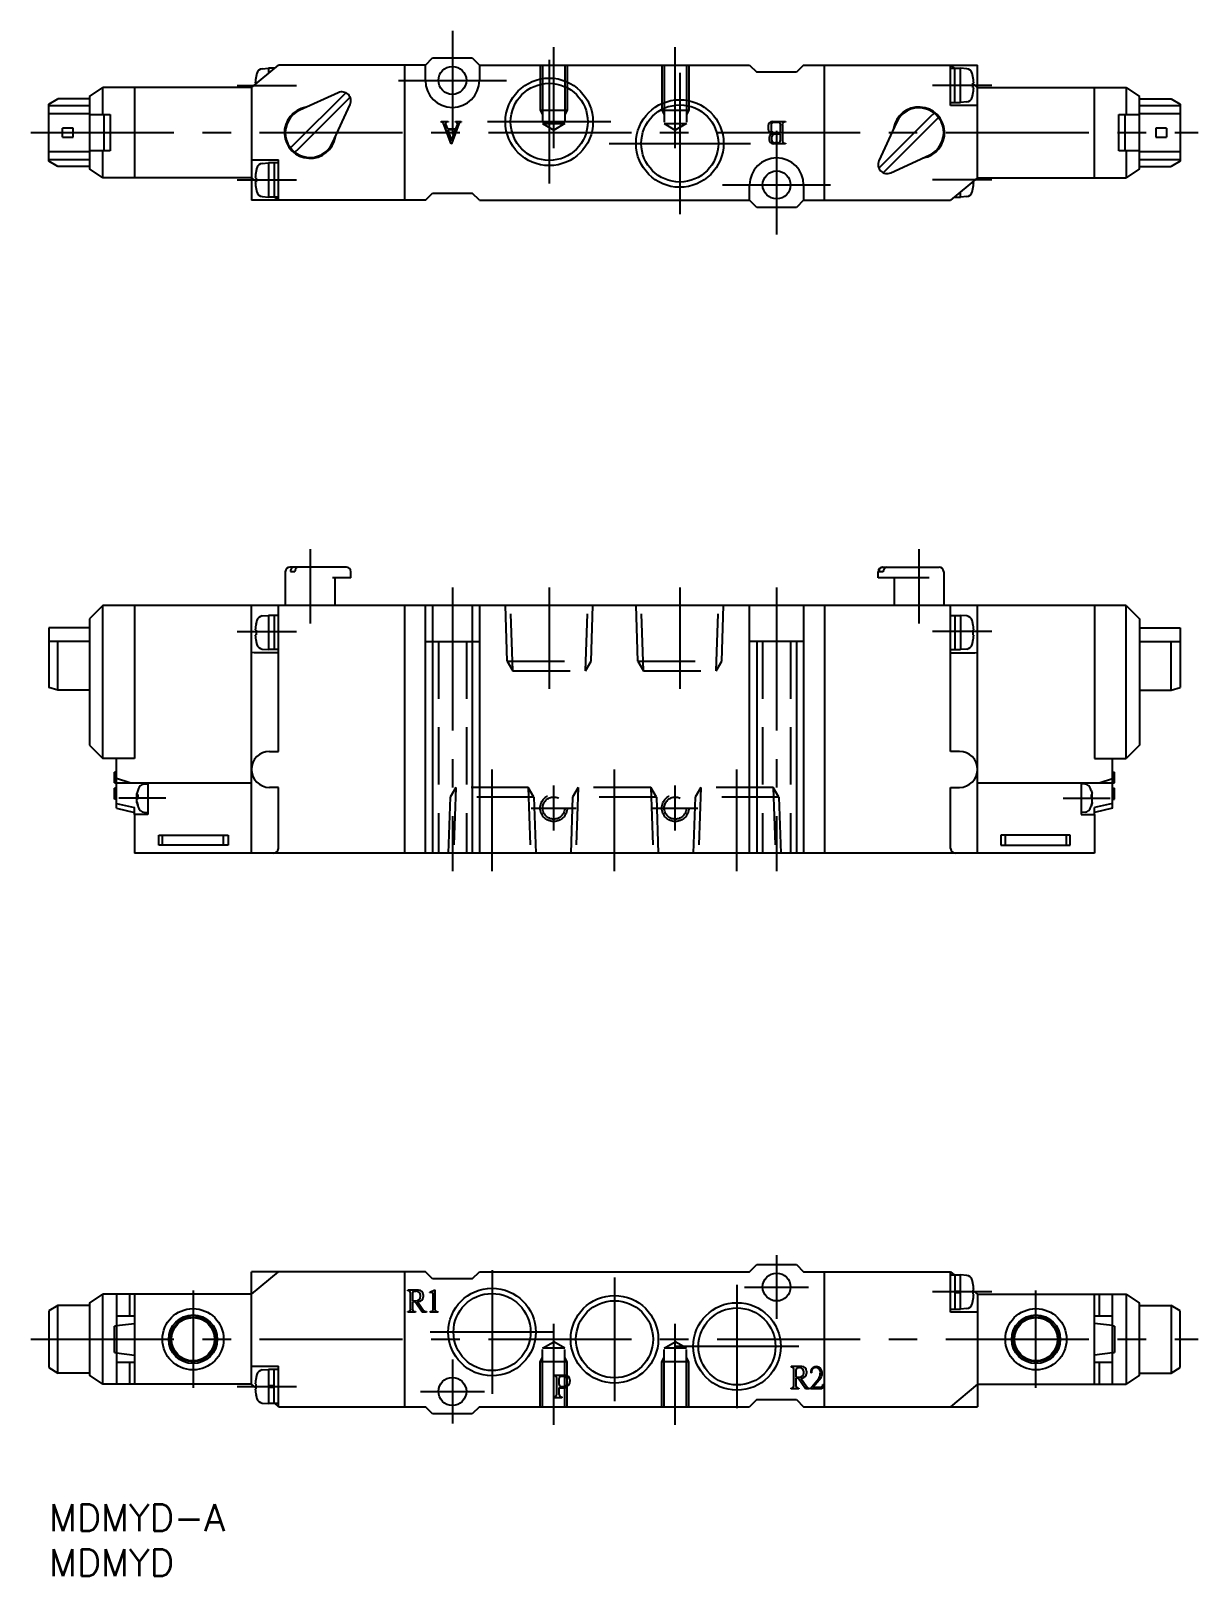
# Model space of a CAD drawing. Extents: x -2 to 128, y -8 to 164.
import ezdxf

# ---------------------------------------------------------------- set-up
doc = ezdxf.new("R2010")
doc.units = 0
doc.header["$LTSCALE"] = 0.5
doc.linetypes.add('CENTER', pattern=[50.8, 31.75, -6.35, 6.35, -6.35])
doc.linetypes.add('DASHED', pattern=[19.05, 12.7, -6.35])
for name, color, linetype in [('MSM_CENTER', 1, 'CENTER'), ('MSM_CONTINUOUS', 7, 'CONTINUOUS'), ('MSM_DASHED', 4, 'DASHED'), ('MSM_NARROW', 5, 'CONTINUOUS'), ('MSM_PART_NUMBER', 7, 'CONTINUOUS')]:
    doc.layers.add(name, color=color, linetype=linetype)
doc.styles.get("Standard").update_dxf_attribs({"font": 'txt.shx', "height": 3, "bigfont": 'bigfont.shx'})

# ---------------------------------------------------------------- blocks, each defined once
blk = doc.blocks.new('*U1')
at = {"layer": 'MSM_PART_NUMBER'}
blk.add_text('MDMYD-A', height=3, dxfattribs=at).set_placement((0, -3))
blk = doc.blocks.new('*U2')
at = {"layer": 'MSM_PART_NUMBER'}
blk.add_text('MDMYD', height=3, dxfattribs=at).set_placement((0, -8))

msp = doc.modelspace()

# ---------------------------------------------------------------- linework, layer by layer
at = {"layer": 'MSM_CENTER'}
for p, q in [((44.8, 163.58), (44.8, 152.08)), ((56.05, 150.57), (56.05, 161.78)), ((69.55, 150.57), (69.55, 161.78)), ((55.55, 160.35), (55.55, 146.63)), ((38.8, 158.08), (50.8, 158.08)), ((70.05, 158.93), (70.05, 143.23)), ((20.91, 157.53), (27.5, 157.53)), ((104.69, 157.53), (98.1, 157.53)), ((62.41, 153.48), (48.69, 153.48)), ((-2, 152.28), (127.6, 152.28)), ((62.2, 151.08), (77.9, 151.08)), ((80.8, 152.48), (80.8, 140.98)), ((20.91, 147.03), (27.5, 147.03)), ((74.8, 146.48), (86.8, 146.48)), ((104.69, 147.03), (98.1, 147.03)), ((29, 106.03), (29, 97.78)), ((96.6, 106.03), (96.6, 97.78)), ((44.8, 101.78), (44.8, 70.28)), ((55.55, 101.78), (55.55, 90.51)), ((70.05, 101.78), (70.05, 90.51)), ((80.8, 101.78), (80.8, 70.28)), ((20.91, 96.9), (27.5, 96.9)), ((104.69, 96.9), (98.1, 96.9)), ((49.2, 70.28), (49.2, 81.55)), ((62.8, 70.28), (62.8, 81.55)), ((76.4, 70.28), (76.4, 81.55)), ((56.05, 74.78), (56.05, 79.78)), ((69.55, 74.78), (69.55, 79.78)), ((13, 78.38), (7.76, 78.38)), ((53.55, 77.28), (58.55, 77.28)), ((67.05, 77.28), (72.05, 77.28)), ((112.6, 78.38), (117.84, 78.38)), ((80.8, 27.65), (80.8, 20.55)), ((49.2, 25.96), (49.2, 12.24)), ((62.8, 25.16), (62.8, 11.44)), ((76.4, 24.36), (76.4, 10.64)), ((77.25, 24.1), (84.35, 24.1)), ((16, 23.7), (16, 12.9)), ((104.69, 23.55), (98.1, 23.55)), ((109.6, 12.9), (109.6, 23.7)), ((56.06, 19.1), (42.34, 19.1)), ((56.05, 8.8), (56.05, 20.01)), ((69.55, 8.8), (69.55, 20.01)), ((-2, 18.3), (127.6, 18.3)), ((83.26, 17.5), (69.54, 17.5)), ((44.8, 16.05), (44.8, 8.95)), ((20.91, 13.05), (27.5, 13.05)), ((41.25, 12.5), (48.35, 12.5))]:
    msp.add_line(p, q, dxfattribs=at)
at = {"layer": 'MSM_CONTINUOUS'}
for p, q in [((22.5, 157.28), (25.5, 159.78)), ((41.8, 159.78), (25.5, 159.78)), ((39.5, 159.78), (39.5, 144.78)), ((41.8, 159.78), (42.6, 160.58)), ((41.8, 158.08), (41.8, 159.78)), ((42.6, 160.58), (47, 160.58)), ((47, 160.58), (47.8, 159.78)), ((47.8, 159.78), (47.8, 158.08)), ((47.8, 159.78), (77.8, 159.78)), ((77.8, 159.78), (78.6, 158.98)), ((83.8, 159.78), (83, 158.98)), ((83.8, 159.78), (103.1, 159.78)), ((86.1, 144.78), (86.1, 159.78)), ((100.1, 159.78), (100.52, 159.43)), ((100.1, 155.28), (100.1, 159.78)), ((103.1, 147.28), (103.1, 159.78)), ((23, 158.5), (23, 158.51)), ((23.69, 159.37), (24.4, 159.43)), ((24.4, 159.43), (24.4, 158.86)), ((25.08, 159.43), (24.4, 159.43)), ((25, 159.43), (25, 159.36)), ((83, 158.98), (78.6, 158.98)), ((100.1, 159.43), (101.2, 159.43)), ((100.6, 155.63), (100.6, 159.43)), ((101.91, 159.37), (101.2, 159.43)), ((101.2, 155.63), (101.2, 159.43)), ((102.6, 158.51), (102.6, 158.5)), ((4.5, 156.28), (6, 157.28)), ((4.5, 156.28), (4.5, 148.28)), ((6, 154.28), (6, 157.28)), ((22.5, 157.28), (6, 157.28)), ((9.5, 157.28), (9.5, 147.28)), ((22.5, 157.28), (22.5, 144.78)), ((23, 157.78), (22.91, 157.78)), ((23, 157.7), (23, 157.78)), ((27.18, 150.96), (32.95, 156.72)), ((32.12, 156.72), (27.86, 154.78)), ((33.45, 156.23), (33.04, 155.82)), ((102.69, 157.78), (102.6, 157.78)), ((102.6, 157.28), (102.6, 157.78)), ((102.6, 157.7), (103.1, 157.28)), ((102.6, 157.28), (102.69, 157.28)), ((102.6, 156.56), (102.6, 156.55)), ((103.1, 157.28), (119.6, 157.28)), ((116.1, 147.28), (116.1, 157.28)), ((119.6, 157.28), (121.1, 156.28)), ((119.6, 157.28), (119.6, 154.28)), ((121.1, 148.28), (121.1, 156.28)), ((0, 155.43), (1, 156.03)), ((0, 149.13), (0, 155.43)), ((0, 155.28), (4.5, 155.28)), ((4.5, 156.03), (1, 156.03)), ((33.04, 155.82), (27.68, 150.46)), ((31.5, 151.14), (33.45, 155.4)), ((97.92, 154.1), (98.28, 154.46)), ((100.1, 155.63), (101.2, 155.63)), ((103.1, 155.28), (100.1, 155.28)), ((101.91, 155.69), (101.2, 155.63)), ((121.1, 156.03), (124.6, 156.03)), ((121.1, 155.28), (125.6, 155.28)), ((124.6, 156.03), (125.6, 155.43)), ((125.6, 155.43), (125.6, 149.13)), ((4.5, 154.38), (0, 154.38)), ((1.5, 151.78), (1.5, 152.78)), ((2.7, 152.78), (1.5, 152.78)), ((2.7, 151.78), (2.7, 152.78)), ((4.5, 154.28), (6.8, 154.28)), ((6.08, 154.28), (6.08, 150.28)), ((6.8, 154.28), (6.8, 150.28)), ((26.3, 152.78), (26.19, 152.78)), ((43.55, 153.53), (44.34, 153.53)), ((43.55, 153.46), (43.55, 153.53)), ((44.67, 151.03), (43.83, 153.28)), ((44.09, 153.16), (44.25, 152.72)), ((44.25, 152.72), (45.19, 152.72)), ((44.34, 153.53), (44.34, 153.46)), ((45.51, 153.27), (44.69, 151.03)), ((45.16, 153.53), (45.77, 153.53)), ((45.16, 153.46), (45.16, 153.53)), ((45.19, 152.72), (45.35, 153.15)), ((45.74, 153.46), (45.77, 153.46)), ((45.77, 153.53), (45.77, 153.46)), ((79.87, 153.03), (79.87, 152.71)), ((80.18, 153.12), (80.18, 152.66)), ((80.37, 153.53), (81.8, 153.53)), ((81.01, 153.42), (80.48, 153.42)), ((81.23, 152.26), (81.23, 153.24)), ((81.44, 153.08), (81.44, 151.42)), ((81.8, 153.53), (81.8, 153.46)), ((94.1, 153.42), (92.15, 149.16)), ((92.56, 148.74), (97.92, 154.1)), ((92.65, 147.83), (98.42, 153.6)), ((98.42, 153.6), (98.78, 153.96)), ((99.3, 152.78), (99.41, 152.78)), ((118.8, 154.28), (121.1, 154.28)), ((118.8, 150.28), (118.8, 154.28)), ((119.52, 150.28), (119.52, 154.28)), ((125.6, 154.38), (121.1, 154.38)), ((124.1, 152.78), (122.9, 152.78)), ((122.9, 152.78), (122.9, 151.78)), ((124.1, 152.78), (124.1, 151.78)), ((1.5, 151.78), (2.7, 151.78)), ((26.3, 151.78), (26.19, 151.78)), ((44.29, 152.6), (44.71, 151.38)), ((45.16, 152.6), (44.29, 152.6)), ((44.69, 151.03), (44.67, 151.03)), ((44.71, 151.38), (45.16, 152.6)), ((79.96, 151.71), (79.96, 151.53)), ((80.23, 151.71), (80.23, 151.54)), ((80.37, 152.21), (80.52, 152.21)), ((81.8, 151.03), (80.46, 151.03)), ((81.23, 152.26), (80.58, 152.26)), ((81.23, 152.12), (80.63, 152.11)), ((80.93, 151.14), (80.63, 151.14)), ((81.23, 151.44), (81.23, 152.12)), ((81.8, 151.1), (81.8, 151.03)), ((99.3, 151.78), (99.41, 151.78)), ((122.9, 151.78), (124.1, 151.78)), ((0, 150.18), (4.5, 150.18)), ((4.5, 149.28), (0, 149.28)), ((6.8, 150.28), (4.5, 150.28)), ((6, 147.28), (6, 150.28)), ((22.5, 149.28), (25.5, 149.28)), ((25.5, 144.78), (25.5, 149.28)), ((27.18, 150.96), (26.82, 150.6)), ((27.68, 150.46), (27.32, 150.1)), ((93.48, 147.83), (97.74, 149.78)), ((121.1, 150.28), (118.8, 150.28)), ((119.6, 150.28), (119.6, 147.28)), ((121.1, 150.18), (125.6, 150.18)), ((125.6, 149.28), (121.1, 149.28)), ((1, 148.53), (0, 149.13)), ((4.5, 148.53), (1, 148.53)), ((6, 147.28), (4.5, 148.28)), ((23, 148), (23, 148.01)), ((23.69, 148.87), (24.4, 148.93)), ((24.4, 148.93), (24.4, 145.13)), ((25.5, 148.93), (24.4, 148.93)), ((25, 148.93), (25, 145.13)), ((92.15, 148.33), (92.56, 148.74)), ((121.1, 148.28), (119.6, 147.28)), ((121.1, 148.53), (124.6, 148.53)), ((125.6, 149.13), (124.6, 148.53)), ((22.5, 147.28), (6, 147.28)), ((22.8, 147.03), (22.5, 147.28)), ((23, 146.86), (22.8, 147.03)), ((23, 147.28), (22.91, 147.28)), ((22.91, 146.78), (23, 146.78)), ((23, 147.28), (23, 146.78)), ((23, 146.05), (23, 146.06)), ((77.8, 144.78), (77.8, 146.48)), ((83.8, 146.48), (83.8, 144.78)), ((103.1, 147.28), (100.1, 144.78)), ((102.6, 146.86), (102.6, 146.78)), ((102.6, 146.78), (102.69, 146.78)), ((102.6, 146.06), (102.6, 146.05)), ((103.1, 147.28), (119.6, 147.28)), ((41.8, 144.78), (22.5, 144.78)), ((23.69, 145.19), (24.4, 145.13)), ((25.5, 145.13), (24.4, 145.13)), ((25.5, 144.78), (25.08, 145.13)), ((41.8, 144.78), (42.6, 145.58)), ((42.6, 145.58), (47, 145.58)), ((47.8, 144.78), (47, 145.58)), ((47.8, 144.78), (77.8, 144.78)), ((78.6, 143.98), (77.8, 144.78)), ((83.8, 144.78), (83, 143.98)), ((83.8, 144.78), (100.1, 144.78)), ((100.52, 145.13), (101.2, 145.13)), ((100.6, 145.13), (100.6, 145.2)), ((101.2, 145.13), (101.2, 145.7)), ((101.91, 145.19), (101.2, 145.13)), ((83, 143.98), (78.6, 143.98)), ((26.25, 103.53), (26.25, 99.78)), ((33.04, 104.03), (26.75, 104.03)), ((27.32, 103.53), (26.82, 103.53)), ((33.54, 102.83), (33.54, 103.53)), ((92.06, 102.83), (92.06, 103.53)), ((92.65, 103.53), (92.15, 103.53)), ((92.56, 104.03), (98.85, 104.03)), ((99.35, 103.53), (99.35, 99.78)), ((33.54, 102.83), (31.5, 102.83)), ((31.75, 102.83), (31.75, 99.78)), ((97.74, 102.83), (92.06, 102.83)), ((93.85, 102.83), (93.85, 99.78)), ((6, 99.78), (4.5, 98.28)), ((6, 82.78), (6, 99.78)), ((119.6, 99.78), (6, 99.78)), ((9.5, 99.78), (9.5, 82.78)), ((22.5, 72.28), (22.5, 99.78)), ((25.5, 83.58), (25.5, 99.78)), ((39.5, 99.78), (39.5, 72.28)), ((41.8, 72.28), (41.8, 99.78)), ((42.6, 99.78), (42.6, 72.28)), ((47, 99.78), (47, 72.28)), ((47.8, 99.78), (47.8, 72.28)), ((77.8, 72.28), (77.8, 99.78)), ((83.8, 99.78), (83.8, 72.28)), ((86.1, 99.78), (86.1, 72.28)), ((100.1, 83.58), (100.1, 99.78)), ((103.1, 72.28), (103.1, 99.78)), ((116.1, 99.78), (116.1, 82.78)), ((119.6, 82.78), (119.6, 99.78)), ((119.6, 99.78), (121.1, 98.28)), ((4.5, 98.28), (4.5, 84.28)), ((23.69, 98.62), (24.4, 98.68)), ((24.4, 98.68), (24.4, 94.88)), ((25.5, 98.68), (24.4, 98.68)), ((25, 98.68), (25, 94.88)), ((100.1, 98.68), (101.2, 98.68)), ((100.6, 98.68), (100.6, 94.88)), ((101.91, 98.62), (101.2, 98.68)), ((101.2, 98.68), (101.2, 94.88)), ((121.1, 98.28), (121.1, 84.28)), ((0, 97.28), (0, 90.68)), ((4.5, 97.28), (0, 97.28)), ((23, 97.03), (22.91, 97.03)), ((22.91, 96.53), (23, 96.53)), ((23, 97.75), (23, 97.76)), ((23, 97.03), (23, 96.53)), ((102.6, 97.75), (102.6, 97.76)), ((102.6, 97.03), (102.69, 97.03)), ((102.6, 97.03), (102.6, 96.53)), ((102.69, 96.53), (102.6, 96.53)), ((121.1, 97.28), (125.6, 97.28)), ((125.6, 97.28), (125.6, 90.68)), ((4.5, 95.78), (0, 95.78)), ((1, 90.38), (1, 95.78)), ((22.8, 94.53), (22.5, 94.54)), ((25.5, 94.53), (22.8, 94.53)), ((23, 95.8), (23, 95.81)), ((23.69, 94.94), (24.4, 94.88)), ((25.5, 94.88), (24.4, 94.88)), ((83.8, 95.78), (77.8, 95.78)), ((78.6, 95.78), (78.6, 72.28)), ((83, 95.78), (83, 72.28)), ((100.1, 94.88), (101.2, 94.88)), ((100.1, 94.53), (102.8, 94.53)), ((101.91, 94.94), (101.2, 94.88)), ((102.6, 95.8), (102.6, 95.81)), ((102.8, 94.53), (103.1, 94.54)), ((121.1, 95.78), (125.6, 95.78)), ((124.6, 90.38), (124.6, 95.78)), ((1, 90.38), (0, 90.68)), ((4.5, 90.38), (1, 90.38)), ((121.1, 90.38), (124.6, 90.38)), ((124.6, 90.38), (125.6, 90.68)), ((4.5, 84.28), (6, 82.78)), ((121.1, 84.28), (119.6, 82.78)), ((9.5, 82.78), (6, 82.78)), ((7.5, 77.8), (7.5, 82.78)), ((24.5, 83.58), (25.5, 83.58)), ((101.1, 83.58), (100.1, 83.58)), ((116.1, 82.78), (119.6, 82.78)), ((118.1, 77.8), (118.1, 82.78)), ((7.5, 81.28), (7.3, 81.28)), ((7.3, 80.08), (7.3, 81.28)), ((118.1, 81.28), (118.3, 81.28)), ((118.3, 80.08), (118.3, 81.28)), ((7.3, 80.08), (22.5, 80.08)), ((7.5, 79.48), (7.3, 79.48)), ((7.3, 78.28), (7.3, 79.48)), ((9, 80.08), (7.5, 80.58)), ((9.86, 79.25), (9.76, 78.9)), ((10.53, 79.94), (11, 79.98)), ((11, 80.08), (11, 76.56)), ((25.5, 79.58), (24.5, 79.58)), ((25.5, 72.78), (25.5, 79.58)), ((100.1, 72.78), (100.1, 79.58)), ((100.1, 79.58), (101.1, 79.58)), ((103.1, 80.08), (118.3, 80.08)), ((114.6, 80.08), (114.6, 76.56)), ((115.07, 79.94), (114.6, 79.98)), ((115.74, 79.25), (115.84, 78.9)), ((116.6, 80.08), (118.1, 80.58)), ((118.1, 79.48), (118.3, 79.48)), ((118.3, 78.28), (118.3, 79.48)), ((7.5, 78.28), (7.3, 78.28)), ((7.5, 77.28), (7.5, 77.8)), ((7.5, 77.79), (9.5, 77.34)), ((7.5, 77.28), (9.5, 76.78)), ((9.5, 76.56), (9.5, 77.34)), ((9.76, 78.71), (9.76, 78.9)), ((9.86, 78.8), (9.76, 78.71)), ((9.76, 78.71), (9.86, 78.7)), ((9.76, 78.48), (9.76, 78.71)), ((9.76, 78.48), (9.86, 78.49)), ((9.76, 78.48), (9.86, 78.39)), ((9.86, 78.36), (9.76, 78.28)), ((9.86, 78.36), (9.76, 78.28)), ((9.76, 77.96), (9.76, 78.28)), ((9.76, 77.85), (9.76, 77.96)), ((9.76, 77.96), (9.86, 77.61)), ((9.76, 77.85), (9.78, 77.87)), ((9.76, 77.85), (9.86, 77.51)), ((9.86, 78.8), (9.86, 78.36)), ((9.86, 77.61), (9.86, 77.51)), ((115.74, 78.8), (115.74, 78.36)), ((115.74, 78.8), (115.84, 78.71)), ((115.84, 78.71), (115.74, 78.7)), ((115.84, 78.48), (115.74, 78.49)), ((115.84, 78.48), (115.74, 78.39)), ((115.74, 78.36), (115.84, 78.28)), ((115.74, 78.36), (115.84, 78.28)), ((115.84, 77.96), (115.74, 77.61)), ((115.84, 77.85), (115.74, 77.51)), ((115.74, 77.61), (115.74, 77.51)), ((115.84, 77.85), (115.82, 77.87)), ((115.84, 78.71), (115.84, 78.9)), ((115.84, 78.48), (115.84, 78.71)), ((115.84, 77.96), (115.84, 78.28)), ((115.84, 77.85), (115.84, 77.96)), ((118.1, 77.79), (116.1, 77.34)), ((116.1, 76.56), (116.1, 77.34)), ((118.1, 77.28), (116.1, 76.78)), ((118.1, 78.28), (118.3, 78.28)), ((118.1, 77.28), (118.1, 77.8)), ((11, 76.56), (9.5, 76.56)), ((9.5, 76.56), (9.5, 72.28)), ((10.53, 76.82), (11, 76.78)), ((115.07, 76.82), (114.6, 76.78)), ((114.6, 76.56), (116.1, 76.56)), ((116.1, 76.56), (116.1, 72.28)), ((12.2, 73.18), (12.2, 74.28)), ((12.2, 74.28), (19.9, 74.28)), ((12.6, 73.18), (12.6, 74.28)), ((19.4, 73.18), (19.4, 74.28)), ((19.9, 74.28), (19.9, 73.18)), ((105.7, 74.28), (105.7, 73.18)), ((113.4, 74.28), (105.7, 74.28)), ((106.2, 73.18), (106.2, 74.28)), ((113, 73.18), (113, 74.28)), ((113.4, 73.18), (113.4, 74.28)), ((116.1, 72.28), (9.5, 72.28)), ((19.9, 73.18), (12.2, 73.18)), ((105.7, 73.18), (113.4, 73.18)), ((22.5, 23.3), (25.5, 25.8)), ((41.8, 25.8), (22.5, 25.8)), ((22.5, 13.3), (22.5, 25.8)), ((39.5, 25.8), (39.5, 10.8)), ((42.6, 25), (41.8, 25.8)), ((47, 25), (47.8, 25.8)), ((47.8, 25.8), (77.8, 25.8)), ((77.8, 25.8), (78.6, 26.6)), ((78.6, 26.6), (83, 26.6)), ((83, 26.6), (83.8, 25.8)), ((83.8, 25.8), (100.1, 25.8)), ((86.1, 10.8), (86.1, 25.8)), ((100.1, 21.3), (100.1, 25.8)), ((100.1, 25.8), (100.52, 25.45)), ((47, 25), (42.6, 25)), ((100.1, 25.45), (101.2, 25.45)), ((100.6, 25.45), (100.6, 21.65)), ((101.91, 25.39), (101.2, 25.45)), ((101.2, 21.65), (101.2, 25.45)), ((102.6, 24.53), (102.6, 24.52)), ((4.5, 22.3), (6, 23.3)), ((22.5, 23.3), (6, 23.3)), ((6, 13.3), (6, 23.3)), ((7.5, 23.3), (7.5, 13.3)), ((9, 20.9), (9, 23.3)), ((9.5, 23.3), (9.5, 13.3)), ((39.84, 23.69), (39.84, 23.76)), ((41.05, 23.76), (39.84, 23.76)), ((40.16, 21.68), (40.16, 23.47)), ((40.37, 23.44), (40.37, 22.57)), ((40.37, 22.57), (40.77, 22.57)), ((40.65, 22.47), (40.37, 22.45)), ((40.37, 22.45), (40.37, 21.61)), ((40.57, 23.64), (40.77, 23.64)), ((41.45, 21.3), (40.65, 22.47)), ((41.07, 22.49), (40.93, 22.48)), ((40.93, 22.48), (41.59, 21.5)), ((41.27, 23.07), (41.27, 23.14)), ((41.55, 23.26), (41.55, 22.99)), ((42.29, 23.53), (42.85, 23.8)), ((42.29, 23.48), (42.53, 23.54)), ((42.29, 23.48), (42.29, 23.53)), ((42.67, 21.69), (42.67, 23.35)), ((42.85, 23.8), (42.85, 21.62)), ((100.6, 23.65), (101.2, 23.65)), ((101.2, 23.45), (100.6, 23.45)), ((102.69, 23.8), (102.6, 23.8)), ((102.6, 23.8), (102.6, 23.3)), ((102.6, 23.72), (103.1, 23.3)), ((102.6, 23.3), (102.69, 23.3)), ((102.6, 22.58), (102.6, 22.57)), ((103.1, 23.3), (103.1, 10.8)), ((103.1, 23.3), (119.6, 23.3)), ((116.1, 13.3), (116.1, 23.3)), ((116.6, 23.3), (116.6, 20.9)), ((118.1, 13.3), (118.1, 23.3)), ((119.6, 23.3), (119.6, 13.3)), ((119.6, 23.3), (121.1, 22.3)), ((1, 22.05), (0, 21.45)), ((0, 21.45), (0, 15.15)), ((4.5, 22.05), (1, 22.05)), ((1, 14.55), (1, 22.05)), ((4.5, 22.3), (4.5, 14.3)), ((7.5, 20.9), (9.5, 20.9)), ((39.84, 21.3), (39.84, 21.37)), ((40.71, 21.3), (39.84, 21.3)), ((40.71, 21.37), (40.71, 21.3)), ((41.91, 21.3), (41.45, 21.3)), ((41.91, 21.37), (41.91, 21.3)), ((42.32, 21.3), (42.32, 21.37)), ((43.2, 21.3), (42.32, 21.3)), ((43.2, 21.37), (43.2, 21.3)), ((100.1, 21.65), (101.2, 21.65)), ((103.1, 21.3), (100.1, 21.3)), ((101.91, 21.71), (101.2, 21.65)), ((116.1, 20.9), (118.1, 20.9)), ((121.1, 14.3), (121.1, 22.3)), ((121.1, 22.05), (124.6, 22.05)), ((124.6, 22.05), (124.6, 14.55)), ((125.6, 21.45), (124.6, 22.05)), ((125.6, 15.15), (125.6, 21.45)), ((7.5, 19.77), (7.3, 19.77)), ((7.3, 16.83), (7.3, 19.77)), ((7.5, 19.82), (9.5, 20.05)), ((118.1, 19.82), (116.1, 20.05)), ((118.3, 19.77), (118.1, 19.77)), ((118.3, 19.77), (118.3, 16.83)), ((7.3, 16.83), (7.5, 16.83)), ((7.5, 16.78), (9.5, 16.55)), ((9.5, 15.7), (7.5, 15.7)), ((9, 13.3), (9, 15.7)), ((118.1, 16.78), (116.1, 16.55)), ((118.1, 15.7), (116.1, 15.7)), ((116.6, 15.7), (116.6, 13.3)), ((118.1, 16.83), (118.3, 16.83)), ((0, 15.15), (1, 14.55)), ((4.5, 14.55), (1, 14.55)), ((6, 13.3), (4.5, 14.3)), ((22.5, 15.3), (25.5, 15.3)), ((23, 14.02), (23, 14.03)), ((23.69, 14.89), (24.4, 14.95)), ((24.4, 14.95), (24.4, 11.15)), ((25.5, 14.95), (24.4, 14.95)), ((25, 11.15), (25, 14.95)), ((25.5, 10.8), (25.5, 15.3)), ((56.08, 14.3), (57.34, 14.3)), ((56.08, 14.23), (56.08, 14.3)), ((56.4, 12.29), (56.4, 13.88)), ((56.62, 13.88), (56.62, 13.34)), ((57.16, 14.18), (56.92, 14.18)), ((57.56, 13.44), (57.56, 13.78)), ((57.84, 13.8), (57.84, 13.61)), ((82.4, 15.2), (82.4, 15.27)), ((83.61, 15.27), (82.4, 15.27)), ((82.72, 13.14), (82.72, 14.98)), ((82.93, 14.85), (82.93, 14.08)), ((82.93, 14.08), (83.33, 14.08)), ((83.21, 13.97), (82.93, 13.96)), ((82.93, 13.96), (82.93, 13.11)), ((84, 12.81), (83.21, 13.97)), ((83.23, 15.15), (83.33, 15.15)), ((83.49, 13.99), (84.15, 13.01)), ((83.63, 13.99), (83.49, 13.99)), ((83.83, 14.58), (83.83, 14.65)), ((84.11, 14.77), (84.11, 14.49)), ((84.58, 12.82), (85.46, 13.89)), ((84.66, 14.57), (84.59, 14.58)), ((85.73, 14.03), (84.87, 12.98)), ((121.1, 14.3), (119.6, 13.3)), ((121.1, 14.55), (124.6, 14.55)), ((124.6, 14.55), (125.6, 15.15)), ((22.5, 13.3), (6, 13.3)), ((23, 12.88), (22.5, 13.3)), ((23, 13.3), (22.91, 13.3)), ((22.91, 12.8), (23, 12.8)), ((23, 12.8), (23, 13.3)), ((23, 12.07), (23, 12.08)), ((24.4, 13.15), (25, 13.15)), ((25, 12.95), (24.4, 12.95)), ((56.62, 12.92), (56.62, 12.24)), ((56.62, 12.92), (57.13, 12.91)), ((56.92, 13.04), (57.16, 13.04)), ((82.4, 12.81), (82.4, 12.87)), ((83.27, 12.81), (82.4, 12.81)), ((83.27, 12.87), (83.27, 12.81)), ((84.47, 12.81), (84, 12.81)), ((84.47, 12.87), (84.47, 12.81)), ((84.58, 12.8), (84.58, 12.82)), ((85.83, 12.8), (84.58, 12.8)), ((84.87, 12.98), (85.62, 12.98)), ((86.01, 13.29), (85.83, 12.8)), ((85.94, 13.29), (86.01, 13.29)), ((103.1, 13.3), (100.1, 10.8)), ((103.1, 13.3), (119.6, 13.3)), ((23.69, 11.21), (24.4, 11.15)), ((25.5, 11.15), (24.4, 11.15)), ((25.5, 10.8), (25.08, 11.15)), ((25.5, 10.8), (41.8, 10.8)), ((42.6, 10), (41.8, 10.8)), ((47.8, 10.8), (47, 10)), ((47.8, 10.8), (77.8, 10.8)), ((56.08, 11.8), (56.08, 11.87)), ((56.97, 11.8), (56.08, 11.8)), ((56.97, 11.87), (56.97, 11.8)), ((78.6, 11.6), (77.8, 10.8)), ((78.6, 11.6), (83, 11.6)), ((83, 11.6), (83.8, 10.8)), ((83.8, 10.8), (103.1, 10.8)), ((47, 10), (42.6, 10))]:
    msp.add_line(p, q, dxfattribs=at)
for centre, radius in [((44.8, 158.08), 1.55), ((55.55, 153.48), 4.28), ((70.05, 151.08), 4.28), ((80.8, 146.48), 1.55), ((80.8, 24.1), 1.55), ((49.2, 19.1), 4.28), ((62.8, 18.3), 4.28), ((16, 18.3), 3.4), ((16, 18.3), 2.7), ((16, 18.3), 2.5), ((16, 18.3), 2.4), ((76.4, 17.5), 4.28), ((109.6, 18.3), 3.4), ((109.6, 18.3), 2.7), ((109.6, 18.3), 2.5), ((109.6, 18.3), 2.4), ((44.8, 12.5), 1.55)]:
    msp.add_circle(centre, radius, dxfattribs=at)
for centre, radius, start, end in [((27.9, 157.53), 4.99, 168.7781, 177.1016), ((27.9, 157.53), 5, 164.6149, 168.738), ((23.75, 158.67), 0.7, 95, 164.6149), ((44.8, 158.08), 3, 180, 0), ((101.85, 158.67), 0.7, 15.3851, 85), ((97.7, 157.53), 5, 11.262, 15.3851), ((97.7, 157.53), 4.99, 2.8984, 11.2219), ((32.54, 155.81), 1, 335.4873, 114.5127), ((101.85, 156.39), 0.7, 275, 344.6149), ((97.7, 157.53), 5, 344.6149, 348.738), ((97.7, 157.53), 4.99, 348.7781, 357.1016), ((29, 152.28), 2.85, 99.2899, 350.7101), ((29, 152.28), 2.75, 114.5127, 335.4873), ((96.6, 152.28), 2.85, 279.2899, 170.7101), ((96.6, 152.28), 2.75, 294.5127, 155.4873), ((43.41, 152.95), 0.533, 39.0811, 75.282), ((44.24, 153.29), 0.2, 60.8036, 221.4854), ((45.16, 153.25), 0.218, 333.7581, 89.5928), ((45.79, 153.16), 0.3, 100.8916, 159.7993), ((80.37, 153.03), 0.5, 90, 180), ((80.37, 152.71), 0.5, 180, 270), ((80.48, 153.12), 0.3, 90, 180), ((81.03, 153.22), 0.195, 4.039, 96.0231), ((81.74, 153.16), 0.311, 78.4413, 194.1745), ((80.46, 151.71), 0.5, 90, 180), ((80.46, 151.53), 0.5, 180, 270), ((80.58, 152.66), 0.4, 180, 270), ((80.63, 151.71), 0.4, 90.507, 180), ((80.63, 151.54), 0.4, 180, 270), ((80.93, 151.44), 0.3, 270, 0), ((81.75, 151.4), 0.311, 176.4208, 279.7825), ((80.8, 146.48), 3, 0, 180), ((27.9, 147.03), 4.99, 168.7781, 177.1016), ((27.9, 147.03), 5, 164.6149, 168.738), ((23.75, 148.17), 0.7, 95, 164.6149), ((93.06, 148.74), 1, 155.4873, 294.5127), ((27.9, 147.03), 4.99, 182.8984, 191.2219), ((27.9, 147.03), 5, 191.262, 195.3851), ((97.7, 147.03), 5, 344.6149, 348.738), ((97.7, 147.03), 4.99, 348.7781, 357.1016), ((23.75, 145.89), 0.7, 195.3851, 265), ((101.85, 145.89), 0.7, 275, 344.6149), ((26.75, 103.53), 0.5, 90, 180), ((27.27, 103.59), 0.454, 102.1556, 187.0725), ((27.78, 103.58), 0.464, 105.7521, 186.6045), ((33.04, 103.53), 0.5, 0, 90), ((92.56, 103.53), 0.5, 90, 180), ((92.6, 103.58), 0.447, 94.3079, 187.0064), ((93.09, 103.58), 0.447, 94.3043, 187.0066), ((98.85, 103.53), 0.5, 0, 90), ((27.9, 96.78), 5, 164.6149, 168.738), ((23.75, 97.92), 0.7, 95, 164.6149), ((101.85, 97.92), 0.7, 15.3851, 85), ((97.7, 96.78), 5, 11.262, 15.3851), ((27.9, 96.78), 4.99, 168.7781, 177.1016), ((27.9, 96.78), 4.99, 182.8984, 191.2219), ((97.7, 96.78), 4.99, 2.8984, 11.2219), ((97.7, 96.78), 4.99, 348.7781, 357.1016), ((27.9, 96.78), 5, 191.262, 195.3851), ((23.75, 95.64), 0.7, 195.3851, 265), ((101.85, 95.64), 0.7, 275, 344.6149), ((97.7, 96.78), 5, 344.6149, 348.738), ((24.5, 81.58), 2, 90, 270), ((101.1, 81.58), 2, 270, 90), ((12.2, 78.38), 2.5, 150.3135, 159.6536), ((10.58, 79.3), 0.64, 95, 150.3135), ((115.02, 79.3), 0.64, 29.6865, 85), ((113.4, 78.38), 2.5, 20.3464, 29.6865), ((12.2, 78.38), 2.5, 200.3464, 209.6865), ((113.4, 78.38), 2.5, 330.3135, 339.6536), ((10.58, 77.46), 0.64, 209.6865, 265), ((115.02, 77.46), 0.64, 275, 330.3135), ((24.94, 72.84), 0.56, 265.6059, 354.0052), ((100.66, 72.84), 0.56, 185.9948, 274.3941), ((101.85, 24.69), 0.7, 15.3851, 85), ((97.7, 23.55), 5, 11.262, 15.3851), ((97.7, 23.55), 4.99, 2.8984, 11.2219), ((39.88, 23.4), 0.291, 13.4466, 97.4683), ((40.57, 23.44), 0.2, 90, 180), ((40.77, 23.14), 0.5, 0, 90), ((40.77, 23.07), 0.5, 270, 0), ((41.05, 23.26), 0.5, 0, 90), ((41.05, 22.99), 0.5, 272.7263, 0), ((42.48, 23.36), 0.186, 356.7303, 74.7245), ((97.7, 23.55), 5, 344.6149, 348.738), ((97.7, 23.55), 4.99, 348.7781, 357.1016), ((39.88, 21.65), 0.289, 263.4865, 4.7379), ((40.67, 21.66), 0.299, 190.7577, 278.423), ((41.86, 21.69), 0.324, 215.1023, 278.7951), ((42.39, 21.64), 0.28, 255.9039, 10.0669), ((43.11, 21.61), 0.257, 176.271, 290.6976), ((101.85, 22.41), 0.7, 275, 344.6149), ((27.9, 13.05), 4.99, 168.7781, 177.1016), ((27.9, 13.05), 5, 164.6149, 168.738), ((23.75, 14.19), 0.7, 95, 164.6149), ((56.13, 13.96), 0.281, 344.1421, 100.6789), ((56.92, 13.88), 0.3, 90, 180), ((57.16, 13.78), 0.4, 0, 90), ((57.34, 13.8), 0.5, 360, 90), ((82.44, 14.91), 0.291, 13.4466, 97.4683), ((83.23, 14.85), 0.3, 90, 180), ((83.33, 14.65), 0.5, 0, 90), ((83.33, 14.58), 0.5, 270, 0), ((83.61, 14.77), 0.5, 0, 90), ((83.61, 14.49), 0.5, 272.7263, 0), ((85.22, 14.63), 0.634, 0, 184.1928), ((85.16, 14.64), 0.506, 344.799, 187.8802), ((84.27, 14.58), 1.38, 329.7423, 356.9824), ((84.9, 14.52), 0.962, 329.5707, 6.6535), ((27.9, 13.05), 4.99, 182.8984, 191.2219), ((27.9, 13.05), 5, 191.262, 195.3851), ((55.98, 12.28), 0.424, 283.8504, 1.6799), ((56.92, 13.34), 0.3, 180, 270), ((57.03, 12.28), 0.414, 184.5785, 262.2392), ((57.14, 13.61), 0.7, 268.888, 0), ((57.16, 13.44), 0.4, 270, 0), ((82.43, 13.16), 0.289, 263.4525, 355.8546), ((83.23, 13.17), 0.299, 190.9305, 278.3936), ((84.39, 13.14), 0.276, 208.6728, 285.2246), ((85.65, 13.27), 0.291, 263.7269, 2.6172), ((23.75, 11.91), 0.7, 195.3851, 265)]:
    msp.add_arc(centre, radius, start, end, dxfattribs=at)
at = {"layer": 'MSM_DASHED'}
for p, q in [((54.55, 159.78), (54.55, 154.78)), ((54.82, 159.78), (54.82, 153.28)), ((57.28, 159.78), (57.28, 153.28)), ((57.55, 159.78), (57.55, 154.78)), ((68.05, 159.78), (68.05, 154.78)), ((68.32, 159.78), (68.32, 153.28)), ((70.78, 159.78), (70.78, 153.28)), ((71.05, 159.78), (71.05, 154.78)), ((54.55, 154.78), (54.82, 154.31)), ((54.55, 154.78), (57.55, 154.78)), ((57.55, 154.78), (57.28, 154.31)), ((68.05, 154.78), (68.32, 154.31)), ((68.05, 154.78), (71.05, 154.78)), ((71.05, 154.78), (70.78, 154.31)), ((54.82, 153.28), (57.28, 153.28)), ((54.82, 153.28), (56.05, 152.57)), ((57.28, 153.28), (56.05, 152.57)), ((68.32, 153.28), (70.78, 153.28)), ((68.32, 153.28), (69.55, 152.57)), ((70.78, 153.28), (69.55, 152.57)), ((50.9, 93.58), (50.69, 99.78)), ((51.52, 92.51), (51.27, 99.78)), ((59.58, 92.51), (59.83, 99.78)), ((60.2, 93.58), (60.41, 99.78)), ((65.4, 93.58), (65.19, 99.78)), ((66.02, 92.51), (65.77, 99.78)), ((74.08, 92.51), (74.33, 99.78)), ((74.7, 93.58), (74.91, 99.78)), ((41.8, 95.78), (47.8, 95.78)), ((43.25, 95.78), (43.25, 72.28)), ((46.35, 95.78), (46.35, 72.28)), ((79.25, 95.78), (79.25, 72.28)), ((82.35, 95.78), (82.35, 72.28)), ((50.9, 93.58), (51.52, 92.51)), ((50.9, 93.58), (60.2, 93.58)), ((59.58, 92.51), (60.2, 93.58)), ((65.4, 93.58), (66.02, 92.51)), ((65.4, 93.58), (74.7, 93.58)), ((74.08, 92.51), (74.7, 93.58)), ((51.52, 92.51), (59.58, 92.51)), ((66.02, 92.51), (74.08, 92.51)), ((45.17, 79.55), (44.55, 78.48)), ((45.17, 79.55), (44.92, 72.28)), ((53.23, 79.55), (45.17, 79.55)), ((53.23, 79.55), (53.48, 72.28)), ((53.85, 78.48), (53.23, 79.55)), ((58.77, 79.55), (58.15, 78.48)), ((58.77, 79.55), (58.52, 72.28)), ((66.83, 79.55), (58.77, 79.55)), ((66.83, 79.55), (67.08, 72.28)), ((67.45, 78.48), (66.83, 79.55)), ((72.37, 79.55), (71.75, 78.48)), ((72.37, 79.55), (72.12, 72.28)), ((80.43, 79.55), (72.37, 79.55)), ((80.43, 79.55), (80.68, 72.28)), ((81.05, 78.48), (80.43, 79.55)), ((44.55, 78.48), (44.34, 72.28)), ((53.85, 78.48), (44.55, 78.48)), ((53.85, 78.48), (54.06, 72.28)), ((58.15, 78.48), (57.94, 72.28)), ((67.45, 78.48), (58.15, 78.48)), ((67.45, 78.48), (67.66, 72.28)), ((71.75, 78.48), (71.54, 72.28)), ((81.05, 78.48), (71.75, 78.48)), ((81.05, 78.48), (81.26, 72.28)), ((54.82, 17.3), (56.05, 18.01)), ((57.28, 17.3), (54.82, 17.3)), ((54.82, 10.8), (54.82, 17.3)), ((57.28, 17.3), (56.05, 18.01)), ((57.28, 10.8), (57.28, 17.3)), ((68.32, 17.3), (69.55, 18.01)), ((70.78, 17.3), (68.32, 17.3)), ((68.32, 10.8), (68.32, 17.3)), ((70.78, 17.3), (69.55, 18.01)), ((70.78, 10.8), (70.78, 17.3)), ((54.55, 15.8), (54.82, 16.27)), ((57.55, 15.8), (54.55, 15.8)), ((54.55, 10.8), (54.55, 15.8)), ((57.55, 15.8), (57.28, 16.27)), ((57.55, 10.8), (57.55, 15.8)), ((68.05, 15.8), (68.32, 16.27)), ((71.05, 15.8), (68.05, 15.8)), ((68.05, 10.8), (68.05, 15.8)), ((71.05, 15.8), (70.78, 16.27)), ((71.05, 10.8), (71.05, 15.8))]:
    msp.add_line(p, q, dxfattribs=at)
for centre, radius in [((56.05, 77.28), 1.5), ((56.05, 77.28), 1.23), ((69.55, 77.28), 1.5), ((69.55, 77.28), 1.23)]:
    msp.add_circle(centre, radius, dxfattribs=at)
at = {"layer": 'MSM_NARROW'}
for centre in [(55.55, 153.48), (70.05, 151.08), (49.2, 19.1), (62.8, 18.3), (76.4, 17.5)]:
    msp.add_circle(centre, 4.86, dxfattribs=at)

# ---------------------------------------------------------------- block references
at = {"layer": 'MSM_CONTINUOUS'}
for name in ['*U1', '*U2']:
    msp.add_blockref(name, (0, 0), dxfattribs=at)

doc.saveas('drawing.dxf')
